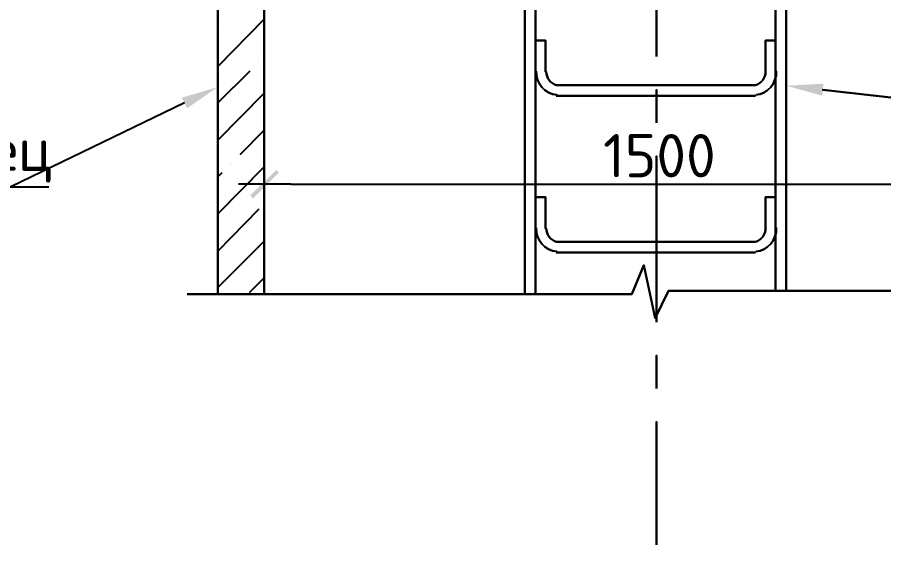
# Model space of a CAD drawing. Extents: x 8646 to 18206, y -17605 to -192.
# Drawn here: x 11605.4 to 11660.6, y -8250.3 to -8216.7 of the extents above; entities that cross this region are included whole.
import ezdxf

# ---------------------------------------------------------------- set-up
doc = ezdxf.new("R2010")
doc.units = 0
for name, color, linetype in [('PDF__0', 7, 'CONTINUOUS'), ('PDF__ТЕКСТ', 7, 'CONTINUOUS'), ('PDF__УСИЛЕНИЕ', 7, 'CONTINUOUS')]:
    doc.layers.add(name, color=color, linetype=linetype)
doc.styles.add('PDF_ISOCPEUR', font='isocpeur.ttf')

msp = doc.modelspace()

# ---------------------------------------------------------------- linework, layer by layer
at = {"layer": 'PDF__0', "linetype": 'CONTINUOUS'}
for points in [[(11621.158, -8226.148), (11621.158, -8228.479)], [(11622.853, -8227.292), (11619.505, -8227.292)]]:
    msp.add_lwpolyline(points, dxfattribs=at)
for points in [[(11621.921, -8226.402), (11620.437, -8228.224), (11620.268, -8228.012)], [(11622.09, -8226.571), (11621.921, -8226.402), (11620.437, -8228.224)]]:
    msp.add_solid(points, dxfattribs=at)
at = {"layer": 'PDF__УСИЛЕНИЕ', "color": 252, "linetype": 'CONTINUOUS'}
for points in [[(11618.191, -8234.327), (11618.191, -8204.916), (11621.158, -8204.916), (11621.158, -8234.327), (11621.158, -8204.916), (11618.191, -8204.916)], [(11637.77, -8204.916), (11637.77, -8234.327)], [(11638.448, -8234.327), (11638.448, -8204.916)], [(11653.747, -8204.916), (11653.747, -8234.115)], [(11654.425, -8234.115), (11654.425, -8204.916)], [(11621.158, -8216.782), (11618.191, -8219.791)], [(11638.448, -8220.13), (11638.448, -8218.138), (11639.084, -8218.138), (11639.084, -8220.13), (11639.084, -8218.138), (11638.448, -8218.138)], [(11653.747, -8220.13), (11653.747, -8218.138), (11653.111, -8218.138), (11653.111, -8220.13), (11653.111, -8218.138), (11653.747, -8218.138)], [(11620.226, -8220.088), (11618.191, -8222.122)], [(11652.433, -8220.977), (11639.762, -8220.977)], [(11621.158, -8221.486), (11618.191, -8224.495)], [(11697.228, -8224.029), (11681.081, -8224.029), (11656.756, -8221.274), (11681.081, -8224.029)], [(11639.762, -8221.656), (11652.433, -8221.656)], [(11621.158, -8223.859), (11619.632, -8225.385)], [(11621.158, -8226.19), (11618.191, -8229.199)], [(11618.446, -8226.571), (11618.191, -8226.826)], [(11638.448, -8230.131), (11638.448, -8228.139), (11639.084, -8228.139), (11639.084, -8230.131), (11639.084, -8228.139), (11638.448, -8228.139)], [(11653.747, -8230.131), (11653.747, -8228.139), (11653.111, -8228.139), (11653.111, -8230.131), (11653.111, -8228.139), (11653.747, -8228.139)], [(11620.819, -8228.902), (11618.191, -8231.572)], [(11621.158, -8230.936), (11618.191, -8233.903)], [(11652.433, -8230.979), (11639.762, -8230.979)], [(11639.762, -8231.657), (11652.433, -8231.657)], [(11616.242, -8234.327), (11644.593, -8234.327), (11645.356, -8232.462), (11646.077, -8235.852), (11646.924, -8234.115), (11675.742, -8234.115), (11646.924, -8234.115), (11646.077, -8235.852), (11645.356, -8232.462), (11644.593, -8234.327)], [(11621.158, -8233.267), (11620.226, -8234.2)]]:
    msp.add_lwpolyline(points, close=True, dxfattribs=at)
at = {"layer": 'PDF__УСИЛЕНИЕ', "linetype": 'CONTINUOUS'}
for points in [[(11646.161, -8219.155), (11646.161, -8208.561)], [(11646.161, -8223.393), (11646.161, -8221.274)], [(11646.161, -8236.107), (11646.161, -8225.512)], [(11646.161, -8240.345), (11646.161, -8238.226)], [(11646.161, -8250.304), (11646.161, -8242.463)]]:
    msp.add_lwpolyline(points, close=True, dxfattribs=at)
at = {"layer": 'PDF__УСИЛЕНИЕ', "color": 252, "linetype": 'CONTINUOUS'}
for points in [[(11618.446, -8217.121), (11618.446, -8217.121)], [(11618.446, -8217.121), (11618.446, -8217.121)], [(11620.819, -8219.494), (11620.819, -8219.494)], [(11620.819, -8219.494), (11620.819, -8219.494)], [(11616.072, -8222.122), (11605.012, -8227.461)], [(11619.039, -8225.978), (11619.039, -8225.978)], [(11619.039, -8225.978), (11619.039, -8225.978)], [(11593.654, -8227.461), (11607.427, -8227.461)]]:
    msp.add_lwpolyline(points, dxfattribs=at)
for points in [[(11638.492, -8220.096, 0.394357), (11639.798, -8221.605, -0.394357)], [(11639.126, -8220.117, 0.332552), (11639.788, -8220.985, -0.332552)], [(11652.45, -8220.985, 0.332552), (11653.111, -8220.117, -0.332552)], [(11652.482, -8221.605, 0.394357), (11653.788, -8220.096, -0.394357)], [(11638.492, -8230.097, 0.394357), (11639.798, -8231.606, -0.394357)], [(11639.126, -8230.118, 0.332552), (11639.788, -8230.986, -0.332552)], [(11652.45, -8230.986, 0.332552), (11653.111, -8230.118, -0.332552)], [(11652.482, -8231.606, 0.394357), (11653.788, -8230.097, -0.394357)]]:
    msp.add_lwpolyline(points, format="xyb", close=True, dxfattribs=at)
at = {"layer": 'PDF__УСИЛЕНИЕ', "linetype": 'CONTINUOUS'}
for points in [[(11621.158, -8228.648), (11621.158, -8227.292)], [(11622.853, -8227.292), (11669.512, -8227.292)]]:
    msp.add_lwpolyline(points, dxfattribs=at)
at = {"layer": 'PDF__УСИЛЕНИЕ', "color": 252, "linetype": 'CONTINUOUS'}
for points in [[(11656.714, -8221.656), (11654.425, -8221.02), (11656.798, -8220.893)], [(11656.714, -8221.656), (11654.425, -8221.02), (11656.798, -8220.893)], [(11615.903, -8221.783), (11618.191, -8221.105), (11616.242, -8222.461)]]:
    msp.add_solid(points, dxfattribs=at)

# ---------------------------------------------------------------- texts
at = {"layer": 'PDF__ТЕКСТ', "color": 252, "linetype": 'CONTINUOUS', "insert": (11593.718, -8225.441), "char_height": 2.7616, "attachment_point": 4, "style": 'PDF_ISOCPEUR'}
msp.add_mtext('Колодец', dxfattribs=at)
at = {"layer": 'PDF__ТЕКСТ', "linetype": 'CONTINUOUS', "insert": (11642.752, -8225.483), "char_height": 2.7616, "attachment_point": 4, "style": 'PDF_ISOCPEUR'}
msp.add_mtext('1500', dxfattribs=at)

doc.saveas('drawing.dxf')
